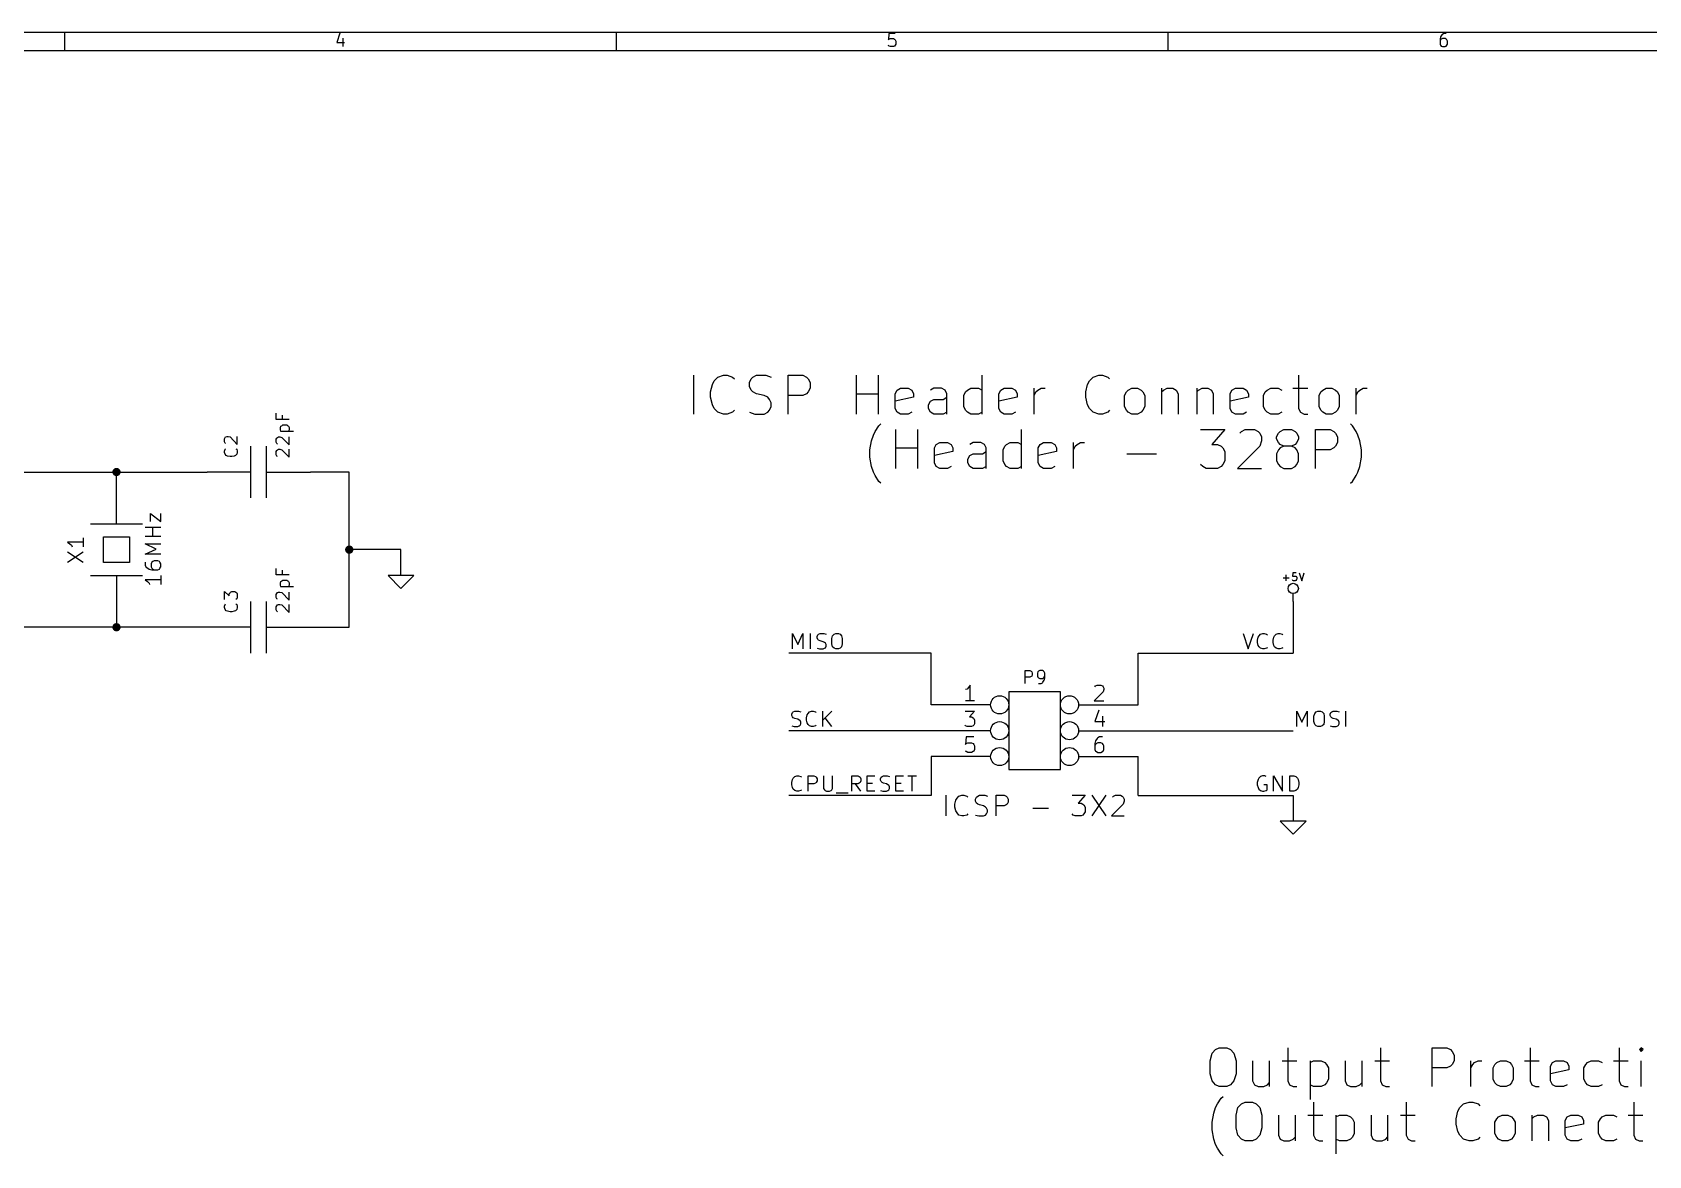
# Model space of a CAD drawing. Extents: x 4000 to 196000, y 4000 to 146000.
# Drawn here: x 66745 to 129245, y 102570 to 146000 of the extents above; entities that cross this region are included whole.
import ezdxf

# ---------------------------------------------------------------- set-up
doc = ezdxf.new("R2010")
doc.units = 0
doc.layers.add('BLACK', color=1, linetype='CONTINUOUS')

msp = doc.modelspace()

# ---------------------------------------------------------------- linework, layer by layer
at = {"layer": 'BLACK'}
for p, q in [((4000, 146000), (196000, 146000)), ((67990, 146000), (67990, 145300)), ((78630, 145970), (78520, 145610)), ((78750, 145780), (78750, 145450)), ((89320, 146000), (89320, 145300)), ((99870, 145950), (99850, 145710)), ((99850, 145710), (99870, 145730)), ((100110, 145950), (99870, 145950)), ((99870, 145730), (99920, 145760)), ((99920, 145760), (100040, 145760)), ((100040, 145760), (100080, 145730)), ((100080, 145730), (100110, 145710)), ((100110, 145710), (100130, 145660)), ((100130, 145660), (100130, 145540)), ((110650, 146000), (110650, 145300)), ((121200, 145830), (121180, 145730)), ((121180, 145730), (121180, 145540)), ((121200, 145710), (121180, 145660)), ((121250, 145900), (121200, 145830)), ((121220, 145730), (121200, 145710)), ((121270, 145760), (121220, 145730)), ((121270, 145920), (121250, 145900)), ((121320, 145950), (121270, 145920)), ((121370, 145760), (121270, 145760)), ((121410, 145950), (121320, 145950)), ((121410, 145730), (121370, 145760)), ((121440, 145710), (121410, 145730)), ((121460, 145660), (121440, 145710)), ((121460, 145540), (121460, 145660)), ((4700, 145300), (195300, 145300)), ((78520, 145610), (78820, 145610)), ((99870, 145470), (99850, 145500)), ((99920, 145450), (99870, 145470)), ((100040, 145450), (99920, 145450)), ((100080, 145470), (100040, 145450)), ((100110, 145500), (100080, 145470)), ((100130, 145540), (100110, 145500)), ((121180, 145540), (121200, 145500)), ((121200, 145500), (121220, 145470)), ((121220, 145470), (121270, 145450)), ((121270, 145450), (121370, 145450)), ((121370, 145450), (121410, 145470)), ((121410, 145470), (121440, 145500)), ((121440, 145500), (121460, 145540)), ((92330, 131240), (92330, 132740)), ((93040, 132390), (93110, 132530)), ((93110, 132530), (93250, 132670)), ((93250, 132670), (93470, 132740)), ((93470, 132740), (93610, 132740)), ((93610, 132740), (93820, 132670)), ((93820, 132670), (93890, 132600)), ((94470, 132460), (94540, 132600)), ((94540, 132600), (94610, 132670)), ((94610, 132670), (94750, 132740)), ((94750, 132740), (95110, 132740)), ((95110, 132740), (95320, 132670)), ((95970, 131240), (95970, 132740)), ((95970, 132740), (96540, 132740)), ((96540, 132740), (96680, 132670)), ((96680, 132670), (96750, 132600)), ((96750, 132600), (96820, 132460)), ((98610, 131240), (98610, 132740)), ((99460, 131240), (99460, 132740)), ((103470, 131240), (103470, 132740)), ((107550, 132390), (107620, 132530)), ((107620, 132530), (107760, 132670)), ((107760, 132670), (107980, 132740)), ((107980, 132740), (108120, 132740)), ((108120, 132740), (108330, 132670)), ((108330, 132670), (108400, 132600)), ((115710, 132740), (115710, 131460)), ((92970, 132100), (93040, 132390)), ((92970, 131890), (92970, 132100)), ((93040, 131600), (92970, 131890)), ((94470, 132310), (94470, 132460)), ((94540, 132170), (94470, 132310)), ((94610, 132100), (94540, 132170)), ((94750, 132030), (94610, 132100)), ((95040, 131960), (94750, 132030)), ((95180, 131890), (95040, 131960)), ((95250, 131810), (95180, 131890)), ((96540, 131960), (95970, 131960)), ((96680, 132030), (96540, 131960)), ((96750, 132100), (96680, 132030)), ((96820, 132240), (96750, 132100)), ((96820, 132460), (96820, 132240)), ((98610, 132030), (99460, 132030)), ((100110, 132030), (100180, 132170)), ((100110, 131460), (100110, 132030)), ((100820, 131890), (100110, 131740)), ((100180, 132170), (100320, 132240)), ((100320, 132240), (100610, 132240)), ((100610, 132240), (100750, 132170)), ((100750, 132170), (100820, 132030)), ((100820, 132030), (100820, 131890)), ((101610, 132240), (101470, 132170)), ((101900, 132240), (101610, 132240)), ((102040, 132170), (101900, 132240)), ((101970, 131810), (102110, 131890)), ((102110, 132030), (102040, 132170)), ((102110, 131240), (102110, 132030)), ((102760, 131960), (102830, 132100)), ((102760, 131530), (102760, 131960)), ((102830, 132100), (102900, 132170)), ((102900, 132170), (103040, 132240)), ((103040, 132240), (103330, 132240)), ((103330, 132240), (103470, 132170)), ((104120, 132030), (104190, 132170)), ((104120, 131460), (104120, 132030)), ((104830, 131890), (104120, 131740)), ((104190, 132170), (104330, 132240)), ((104330, 132240), (104620, 132240)), ((104620, 132240), (104760, 132170)), ((104760, 132170), (104830, 132030)), ((104830, 132030), (104830, 131890)), ((105480, 131240), (105480, 132240)), ((105480, 131960), (105550, 132100)), ((105550, 132100), (105620, 132170)), ((105620, 132170), (105760, 132240)), ((105760, 132240), (105910, 132240)), ((107480, 132100), (107550, 132390)), ((107480, 131890), (107480, 132100)), ((107550, 131600), (107480, 131890)), ((108980, 131960), (109050, 132100)), ((108980, 131530), (108980, 131960)), ((109050, 132100), (109120, 132170)), ((109120, 132170), (109260, 132240)), ((109260, 132240), (109480, 132240)), ((109480, 132240), (109620, 132170)), ((109620, 132170), (109690, 132100)), ((109690, 132100), (109760, 131960)), ((109760, 131960), (109760, 131530)), ((110410, 132240), (110410, 131240)), ((110410, 132100), (110480, 132170)), ((110480, 132170), (110620, 132240)), ((110620, 132240), (110840, 132240)), ((110840, 132240), (110980, 132170)), ((110980, 132170), (111050, 132030)), ((111050, 132030), (111050, 131240)), ((111770, 132240), (111770, 131240)), ((111770, 132100), (111840, 132170)), ((111840, 132170), (111980, 132240)), ((111980, 132240), (112200, 132240)), ((112200, 132240), (112340, 132170)), ((112340, 132170), (112410, 132030)), ((112410, 132030), (112410, 131240)), ((113060, 132030), (113130, 132170)), ((113060, 131460), (113060, 132030)), ((113770, 131890), (113060, 131740)), ((113130, 132170), (113270, 132240)), ((113270, 132240), (113560, 132240)), ((113560, 132240), (113700, 132170)), ((113700, 132170), (113770, 132030)), ((113770, 132030), (113770, 131890)), ((114350, 131960), (114420, 132100)), ((114350, 131530), (114350, 131960)), ((114420, 132100), (114490, 132170)), ((114490, 132170), (114630, 132240)), ((114630, 132240), (114920, 132240)), ((114920, 132240), (115060, 132170)), ((115490, 132240), (116060, 132240)), ((116500, 131960), (116570, 132100)), ((116500, 131530), (116500, 131960)), ((116570, 132100), (116640, 132170)), ((116640, 132170), (116780, 132240)), ((116780, 132240), (117000, 132240)), ((117000, 132240), (117140, 132170)), ((117140, 132170), (117210, 132100)), ((117210, 132100), (117280, 131960)), ((117280, 131960), (117280, 131530)), ((117930, 131240), (117930, 132240)), ((117930, 131960), (118000, 132100)), ((118000, 132100), (118070, 132170)), ((118070, 132170), (118210, 132240)), ((118210, 132240), (118360, 132240)), ((76170, 131030), (76170, 131270)), ((93110, 131460), (93040, 131600)), ((93250, 131310), (93110, 131460)), ((93470, 131240), (93250, 131310)), ((93820, 131310), (93610, 131240)), ((93890, 131390), (93820, 131310)), ((94470, 131310), (94680, 131240)), ((95040, 131240), (95180, 131310)), ((95180, 131310), (95250, 131390)), ((95320, 131670), (95250, 131810)), ((95250, 131390), (95320, 131530)), ((95320, 131530), (95320, 131670)), ((100180, 131310), (100110, 131460)), ((100320, 131240), (100180, 131310)), ((100750, 131310), (100610, 131240)), ((101400, 131600), (101470, 131740)), ((101400, 131460), (101400, 131600)), ((101470, 131310), (101400, 131460)), ((101470, 131740), (101610, 131810)), ((101610, 131240), (101470, 131310)), ((101610, 131810), (101970, 131810)), ((102110, 131310), (101970, 131240)), ((102830, 131390), (102760, 131530)), ((102900, 131310), (102830, 131390)), ((103040, 131240), (102900, 131310)), ((103470, 131310), (103330, 131240)), ((104190, 131310), (104120, 131460)), ((104330, 131240), (104190, 131310)), ((104760, 131310), (104620, 131240)), ((107620, 131460), (107550, 131600)), ((107760, 131310), (107620, 131460)), ((107980, 131240), (107760, 131310)), ((108330, 131310), (108120, 131240)), ((108400, 131390), (108330, 131310)), ((109050, 131390), (108980, 131530)), ((109120, 131310), (109050, 131390)), ((109260, 131240), (109120, 131310)), ((109620, 131310), (109480, 131240)), ((109690, 131390), (109620, 131310)), ((109760, 131530), (109690, 131390)), ((113130, 131310), (113060, 131460)), ((113270, 131240), (113130, 131310)), ((113700, 131310), (113560, 131240)), ((114420, 131390), (114350, 131530)), ((114490, 131310), (114420, 131390)), ((114630, 131240), (114490, 131310)), ((115060, 131310), (114920, 131240)), ((115710, 131460), (115780, 131310)), ((115780, 131310), (115920, 131240)), ((116570, 131390), (116500, 131530)), ((116640, 131310), (116570, 131390)), ((116780, 131240), (116640, 131310)), ((117140, 131310), (117000, 131240)), ((117210, 131390), (117140, 131310)), ((117280, 131530), (117210, 131390)), ((76670, 131030), (76170, 131030)), ((76340, 130720), (76360, 130770)), ((76340, 130630), (76340, 130720)), ((76360, 130580), (76340, 130630)), ((76360, 130770), (76390, 130790)), ((76390, 130790), (76430, 130820)), ((76410, 131200), (76410, 131030)), ((76430, 130820), (76580, 130820)), ((76580, 130820), (76620, 130790)), ((76620, 130790), (76650, 130770)), ((76650, 130770), (76670, 130720)), ((76670, 130630), (76650, 130580)), ((76670, 130720), (76670, 130630)), ((93610, 131240), (93470, 131240)), ((94680, 131240), (95040, 131240)), ((99340, 130570), (99480, 130790)), ((99480, 130790), (99560, 130860)), ((100130, 129140), (100130, 130640)), ((100610, 131240), (100320, 131240)), ((100980, 129140), (100980, 130640)), ((101970, 131240), (101610, 131240)), ((103330, 131240), (103040, 131240)), ((104620, 131240), (104330, 131240)), ((104990, 129140), (104990, 130640)), ((108120, 131240), (107980, 131240)), ((109480, 131240), (109260, 131240)), ((111920, 130640), (112850, 130640)), ((112850, 130640), (112350, 130070)), ((113560, 131240), (113270, 131240)), ((113500, 130570), (113640, 130640)), ((113640, 130640), (114000, 130640)), ((114000, 130640), (114140, 130570)), ((114920, 131240), (114630, 131240)), ((115000, 130570), (115140, 130640)), ((115140, 130640), (115430, 130640)), ((115430, 130640), (115570, 130570)), ((115920, 131240), (116060, 131240)), ((116360, 129140), (116360, 130640)), ((116360, 130640), (116930, 130640)), ((117000, 131240), (116780, 131240)), ((116930, 130640), (117070, 130570)), ((117790, 130790), (117710, 130860)), ((117930, 130570), (117790, 130790)), ((74170, 130290), (74200, 130330)), ((74170, 130170), (74170, 130290)), ((74200, 130120), (74170, 130170)), ((74200, 130330), (74220, 130360)), ((74220, 130100), (74200, 130120)), ((74220, 130360), (74270, 130380)), ((74270, 130380), (74320, 130380)), ((74320, 130380), (74390, 130360)), ((74390, 130360), (74670, 130070)), ((74670, 130070), (74670, 130380)), ((75200, 128000), (75200, 130000)), ((75800, 128000), (75800, 130000)), ((76170, 130270), (76200, 130310)), ((76170, 130150), (76170, 130270)), ((76200, 130100), (76170, 130150)), ((76200, 130310), (76220, 130340)), ((76220, 130080), (76200, 130100)), ((76220, 130340), (76270, 130360)), ((76270, 130360), (76320, 130360)), ((76320, 130360), (76390, 130340)), ((76340, 130580), (76840, 130580)), ((76390, 130340), (76670, 130050)), ((76670, 130050), (76670, 130360)), ((99130, 129860), (99200, 130210)), ((99200, 130210), (99270, 130430)), ((99270, 130430), (99340, 130570)), ((101630, 129930), (101700, 130070)), ((101700, 130070), (101840, 130140)), ((101840, 130140), (102130, 130140)), ((102130, 130140), (102270, 130070)), ((102270, 130070), (102340, 129930)), ((103130, 130140), (102990, 130070)), ((103420, 130140), (103130, 130140)), ((103560, 130070), (103420, 130140)), ((103630, 129930), (103560, 130070)), ((104280, 129860), (104350, 130000)), ((104350, 130000), (104420, 130070)), ((104420, 130070), (104560, 130140)), ((104560, 130140), (104850, 130140)), ((104850, 130140), (104990, 130070)), ((105640, 129930), (105710, 130070)), ((105710, 130070), (105850, 130140)), ((105850, 130140), (106140, 130140)), ((106140, 130140), (106280, 130070)), ((106280, 130070), (106350, 129930)), ((107000, 129140), (107000, 130140)), ((107000, 129860), (107070, 130000)), ((107070, 130000), (107140, 130070)), ((107140, 130070), (107280, 130140)), ((107280, 130140), (107430, 130140)), ((112350, 130070), (112570, 130070)), ((112570, 130070), (112710, 130000)), ((112710, 130000), (112780, 129930)), ((114210, 130000), (113350, 129140)), ((113430, 130500), (113500, 130570)), ((114140, 130570), (114210, 130500)), ((114210, 130500), (114280, 130360)), ((114280, 130210), (114210, 130000)), ((114280, 130360), (114280, 130210)), ((114860, 130360), (114930, 130500)), ((114860, 130290), (114860, 130360)), ((114930, 130140), (114860, 130290)), ((114930, 130500), (115000, 130570)), ((115000, 130070), (114930, 130140)), ((115140, 130000), (115000, 130070)), ((115140, 130000), (115000, 129930)), ((115430, 130000), (115140, 130000)), ((115570, 130070), (115430, 130000)), ((115570, 129930), (115430, 130000)), ((115570, 130570), (115640, 130500)), ((115640, 130140), (115570, 130070)), ((115640, 130500), (115710, 130360)), ((115710, 130290), (115640, 130140)), ((115710, 130360), (115710, 130290)), ((117070, 130570), (117140, 130500)), ((117140, 130000), (117070, 129930)), ((117140, 130500), (117210, 130360)), ((117210, 130140), (117140, 130000)), ((117210, 130360), (117210, 130140)), ((118000, 130430), (117930, 130570)), ((118070, 130210), (118000, 130430)), ((118140, 129860), (118070, 130210)), ((74170, 129810), (74200, 129880)), ((74170, 129760), (74170, 129810)), ((74200, 129690), (74170, 129760)), ((74200, 129880), (74220, 129900)), ((74240, 129640), (74200, 129690)), ((74290, 129620), (74240, 129640)), ((74390, 129600), (74290, 129620)), ((74460, 129600), (74390, 129600)), ((74550, 129620), (74460, 129600)), ((74600, 129640), (74550, 129620)), ((74650, 129690), (74600, 129640)), ((74620, 129900), (74650, 129880)), ((74650, 129880), (74670, 129810)), ((74670, 129760), (74650, 129690)), ((74670, 129810), (74670, 129760)), ((76170, 129790), (76200, 129830)), ((76170, 129670), (76170, 129790)), ((76200, 129620), (76170, 129670)), ((76200, 129830), (76220, 129860)), ((76220, 129600), (76200, 129620)), ((76220, 129860), (76270, 129880)), ((76270, 129880), (76320, 129880)), ((76320, 129880), (76390, 129860)), ((76390, 129860), (76670, 129570)), ((76670, 129570), (76670, 129880)), ((99130, 129570), (99130, 129860)), ((99200, 129210), (99130, 129570)), ((100130, 129930), (100980, 129930)), ((101630, 129360), (101630, 129930)), ((102340, 129790), (101630, 129640)), ((102340, 129930), (102340, 129790)), ((102920, 129500), (102990, 129640)), ((102920, 129360), (102920, 129500)), ((102990, 129640), (103130, 129710)), ((103130, 129710), (103490, 129710)), ((103490, 129710), (103630, 129790)), ((103630, 129140), (103630, 129930)), ((104280, 129430), (104280, 129860)), ((104350, 129290), (104280, 129430)), ((105640, 129360), (105640, 129930)), ((106350, 129790), (105640, 129640)), ((106350, 129930), (106350, 129790)), ((109070, 129710), (110210, 129710)), ((112780, 129930), (112850, 129790)), ((112850, 129430), (112780, 129290)), ((112850, 129790), (112850, 129430)), ((114930, 129860), (114860, 129710)), ((114860, 129710), (114860, 129430)), ((114860, 129430), (114930, 129290)), ((115000, 129930), (114930, 129860)), ((115640, 129860), (115570, 129930)), ((115710, 129710), (115640, 129860)), ((115640, 129290), (115710, 129430)), ((115710, 129430), (115710, 129710)), ((116930, 129860), (116360, 129860)), ((117070, 129930), (116930, 129860)), ((118070, 129210), (118140, 129570)), ((118140, 129570), (118140, 129860)), ((65500, 129000), (73500, 129000)), ((70000, 127000), (70000, 129000)), ((75200, 129000), (73500, 129000)), ((75800, 129000), (77500, 129000)), ((79000, 129000), (77500, 129000)), ((79000, 123000), (79000, 129000)), ((99270, 129000), (99200, 129210)), ((99340, 128860), (99270, 129000)), ((99480, 128640), (99340, 128860)), ((101700, 129210), (101630, 129360)), ((101840, 129140), (101700, 129210)), ((102130, 129140), (101840, 129140)), ((102270, 129210), (102130, 129140)), ((102990, 129210), (102920, 129360)), ((103130, 129140), (102990, 129210)), ((103490, 129140), (103130, 129140)), ((103630, 129210), (103490, 129140)), ((104420, 129210), (104350, 129290)), ((104560, 129140), (104420, 129210)), ((104850, 129140), (104560, 129140)), ((104990, 129210), (104850, 129140)), ((105710, 129210), (105640, 129360)), ((105850, 129140), (105710, 129210)), ((106140, 129140), (105850, 129140)), ((106280, 129210), (106140, 129140)), ((112000, 129210), (111920, 129290)), ((112140, 129140), (112000, 129210)), ((112570, 129140), (112140, 129140)), ((112710, 129210), (112570, 129140)), ((112780, 129290), (112710, 129210)), ((113350, 129140), (114280, 129140)), ((114930, 129290), (115000, 129210)), ((115000, 129210), (115140, 129140)), ((115140, 129140), (115430, 129140)), ((115430, 129140), (115570, 129210)), ((115570, 129210), (115640, 129290)), ((117790, 128640), (117930, 128860)), ((117930, 128860), (118000, 129000)), ((118000, 129000), (118070, 129210)), ((99560, 128570), (99480, 128640)), ((117710, 128570), (117790, 128640)), ((69000, 127000), (71000, 127000)), ((71310, 127090), (71310, 127400)), ((71310, 127400), (71710, 127090)), ((71710, 127090), (71710, 127400)), ((68710, 126290), (68110, 126290)), ((68110, 126290), (68200, 126230)), ((68710, 126460), (68710, 126110)), ((69500, 125500), (69500, 126500)), ((69500, 126500), (70500, 126500)), ((70500, 126500), (70500, 125500)), ((71710, 126860), (71110, 126860)), ((71710, 126510), (71110, 126510)), ((71400, 126510), (71400, 126860)), ((68110, 125520), (68710, 125920)), ((68110, 125920), (68710, 125520)), ((68200, 126230), (68260, 126170)), ((68260, 126170), (68280, 126110)), ((71540, 126020), (71110, 126220)), ((71110, 126220), (71710, 126220)), ((71110, 125820), (71540, 126020)), ((71710, 125820), (71110, 125820)), ((81000, 126000), (79000, 126000)), ((81000, 125000), (81000, 126000)), ((69000, 125000), (71000, 125000)), ((70500, 125500), (69500, 125500)), ((70000, 125000), (70000, 123000)), ((71110, 125510), (71110, 125400)), ((71110, 125400), (71140, 125340)), ((71140, 125340), (71170, 125310)), ((71170, 125310), (71260, 125250)), ((71260, 125250), (71370, 125220)), ((71370, 125510), (71340, 125450)), ((71340, 125450), (71340, 125340)), ((71340, 125340), (71370, 125280)), ((71400, 125540), (71370, 125510)), ((71370, 125280), (71400, 125250)), ((71370, 125220), (71600, 125220)), ((71460, 125570), (71400, 125540)), ((71400, 125250), (71460, 125220)), ((71600, 125570), (71460, 125570)), ((71660, 125540), (71600, 125570)), ((71600, 125220), (71660, 125250)), ((71680, 125510), (71660, 125540)), ((71660, 125250), (71680, 125280)), ((71710, 125450), (71680, 125510)), ((71680, 125280), (71710, 125340)), ((71710, 125340), (71710, 125450)), ((71710, 125000), (71710, 124650)), ((76170, 125030), (76170, 125270)), ((76670, 125030), (76170, 125030)), ((76410, 125200), (76410, 125030)), ((80500, 125000), (81000, 124500)), ((81500, 125000), (80500, 125000)), ((81000, 124500), (81500, 125000)), ((115230, 124800), (115230, 125030)), ((115480, 125100), (115470, 124960)), ((115620, 125100), (115480, 125100)), ((115730, 125100), (115830, 124800)), ((115830, 124800), (115930, 125100)), ((71710, 124830), (71110, 124830)), ((71110, 124830), (71200, 124770)), ((71200, 124770), (71260, 124710)), ((71260, 124710), (71280, 124650)), ((74170, 124070), (74170, 124380)), ((74170, 124380), (74360, 124210)), ((74410, 124360), (74460, 124380)), ((74460, 124380), (74580, 124380)), ((74580, 124380), (74620, 124360)), ((76340, 124720), (76360, 124770)), ((76340, 124630), (76340, 124720)), ((76360, 124580), (76340, 124630)), ((76340, 124580), (76840, 124580)), ((76360, 124770), (76390, 124790)), ((76390, 124790), (76430, 124820)), ((76430, 124820), (76580, 124820)), ((76580, 124820), (76620, 124790)), ((76620, 124790), (76650, 124770)), ((76650, 124770), (76670, 124720)), ((76670, 124630), (76650, 124580)), ((76670, 124720), (76670, 124630)), ((115110, 124910), (115340, 124910)), ((115470, 124960), (115480, 124970)), ((115480, 124810), (115470, 124830)), ((115480, 124970), (115510, 124980)), ((115510, 124800), (115480, 124810)), ((115510, 124980), (115580, 124980)), ((115580, 124800), (115510, 124800)), ((115580, 124980), (115610, 124970)), ((115610, 124810), (115580, 124800)), ((115610, 124970), (115620, 124960)), ((115620, 124830), (115610, 124810)), ((115620, 124960), (115640, 124930)), ((115640, 124860), (115620, 124830)), ((115640, 124930), (115640, 124860)), ((74170, 123810), (74200, 123880)), ((74170, 123760), (74170, 123810)), ((74200, 123690), (74170, 123760)), ((74200, 123880), (74220, 123900)), ((74360, 124290), (74390, 124330)), ((74360, 124210), (74360, 124290)), ((74390, 124330), (74410, 124360)), ((74620, 124360), (74650, 124330)), ((74650, 124100), (74620, 124070)), ((74620, 123900), (74650, 123880)), ((74650, 124330), (74670, 124290)), ((74670, 124140), (74650, 124100)), ((74650, 123880), (74670, 123810)), ((74670, 123760), (74650, 123690)), ((74670, 124290), (74670, 124140)), ((74670, 123810), (74670, 123760)), ((75200, 122000), (75200, 124000)), ((75800, 122000), (75800, 124000)), ((76170, 124270), (76200, 124310)), ((76170, 124150), (76170, 124270)), ((76200, 124100), (76170, 124150)), ((76170, 123790), (76200, 123830)), ((76170, 123670), (76170, 123790)), ((76200, 124310), (76220, 124340)), ((76220, 124080), (76200, 124100)), ((76200, 123830), (76220, 123860)), ((76220, 124340), (76270, 124360)), ((76220, 123860), (76270, 123880)), ((76270, 124360), (76320, 124360)), ((76270, 123880), (76320, 123880)), ((76320, 124360), (76390, 124340)), ((76320, 123880), (76390, 123860)), ((76390, 124340), (76670, 124050)), ((76390, 123860), (76670, 123570)), ((76670, 124050), (76670, 124360)), ((76670, 123570), (76670, 123880)), ((115500, 124000), (115500, 124300)), ((115500, 124000), (115500, 122000)), ((74240, 123640), (74200, 123690)), ((74290, 123620), (74240, 123640)), ((74390, 123600), (74290, 123620)), ((74460, 123600), (74390, 123600)), ((74550, 123620), (74460, 123600)), ((74600, 123640), (74550, 123620)), ((74650, 123690), (74600, 123640)), ((76200, 123620), (76170, 123670)), ((76220, 123600), (76200, 123620)), ((73500, 123000), (65500, 123000)), ((75200, 123000), (73500, 123000)), ((75800, 123000), (77500, 123000)), ((77500, 123000), (79000, 123000)), ((96140, 122160), (96140, 122760)), ((96140, 122760), (96340, 122330)), ((96340, 122330), (96540, 122760)), ((96540, 122760), (96540, 122160)), ((96830, 122160), (96830, 122760)), ((97090, 122640), (97120, 122700)), ((97090, 122590), (97090, 122640)), ((97120, 122530), (97090, 122590)), ((97120, 122700), (97150, 122730)), ((97150, 122500), (97120, 122530)), ((97150, 122730), (97210, 122760)), ((97210, 122470), (97150, 122500)), ((97210, 122760), (97350, 122760)), ((97350, 122760), (97440, 122730)), ((97660, 122560), (97690, 122670)), ((97660, 122360), (97660, 122560)), ((97690, 122670), (97750, 122730)), ((97750, 122730), (97810, 122760)), ((97810, 122760), (97920, 122760)), ((97920, 122760), (97980, 122730)), ((97980, 122730), (98040, 122670)), ((98040, 122670), (98060, 122560)), ((98060, 122560), (98060, 122360)), ((113560, 122760), (113760, 122160)), ((113760, 122160), (113960, 122760)), ((114120, 122500), (114150, 122610)), ((114120, 122410), (114120, 122500)), ((114150, 122610), (114180, 122670)), ((114180, 122670), (114240, 122730)), ((114240, 122730), (114320, 122760)), ((114320, 122760), (114380, 122760)), ((114380, 122760), (114470, 122730)), ((114470, 122730), (114500, 122700)), ((114720, 122500), (114750, 122610)), ((114720, 122410), (114720, 122500)), ((114750, 122610), (114780, 122670)), ((114780, 122670), (114840, 122730)), ((114840, 122730), (114920, 122760)), ((114920, 122760), (114980, 122760)), ((114980, 122760), (115070, 122730)), ((115070, 122730), (115100, 122700)), ((101500, 122000), (96000, 122000)), ((97090, 122190), (97180, 122160)), ((97180, 122160), (97320, 122160)), ((97320, 122440), (97210, 122470)), ((97380, 122410), (97320, 122440)), ((97320, 122160), (97380, 122190)), ((97410, 122390), (97380, 122410)), ((97380, 122190), (97410, 122210)), ((97440, 122330), (97410, 122390)), ((97410, 122210), (97440, 122270)), ((97440, 122270), (97440, 122330)), ((97690, 122240), (97660, 122360)), ((97750, 122190), (97690, 122240)), ((97810, 122160), (97750, 122190)), ((97920, 122160), (97810, 122160)), ((97980, 122190), (97920, 122160)), ((98040, 122240), (97980, 122190)), ((98060, 122360), (98040, 122240)), ((101500, 120000), (101500, 122000)), ((109500, 120000), (109500, 122000)), ((109500, 122000), (115500, 122000)), ((114150, 122300), (114120, 122410)), ((114180, 122240), (114150, 122300)), ((114240, 122190), (114180, 122240)), ((114320, 122160), (114240, 122190)), ((114380, 122160), (114320, 122160)), ((114470, 122190), (114380, 122160)), ((114500, 122210), (114470, 122190)), ((114750, 122300), (114720, 122410)), ((114780, 122240), (114750, 122300)), ((114840, 122190), (114780, 122240)), ((114920, 122160), (114840, 122190)), ((114980, 122160), (114920, 122160)), ((115070, 122190), (114980, 122160)), ((115100, 122210), (115070, 122190)), ((105130, 120830), (105130, 121330)), ((105130, 121330), (105320, 121330)), ((105320, 121330), (105370, 121300)), ((105370, 121300), (105390, 121280)), ((105390, 121280), (105410, 121230)), ((105630, 121280), (105610, 121230)), ((105650, 121300), (105630, 121280)), ((105700, 121330), (105650, 121300)), ((105800, 121330), (105700, 121330)), ((105840, 121300), (105800, 121330)), ((105870, 121280), (105840, 121300)), ((105890, 121230), (105870, 121280)), ((102950, 120670), (102890, 120610)), ((103010, 120760), (102950, 120670)), ((103010, 120160), (103010, 120760)), ((105320, 121070), (105130, 121070)), ((105370, 121090), (105320, 121070)), ((105390, 121110), (105370, 121090)), ((105410, 121160), (105390, 121110)), ((105410, 121230), (105410, 121160)), ((105610, 121230), (105610, 121110)), ((105610, 121110), (105630, 121070)), ((105630, 121070), (105650, 121040)), ((105650, 121040), (105700, 121020)), ((105650, 120830), (105750, 120830)), ((105700, 121020), (105800, 121020)), ((105750, 120830), (105800, 120850)), ((105800, 121020), (105840, 121040)), ((105800, 120850), (105820, 120880)), ((105820, 120880), (105870, 120950)), ((105840, 121040), (105870, 121070)), ((105870, 121070), (105890, 121110)), ((105870, 120950), (105890, 121040)), ((105890, 121040), (105890, 121230)), ((107830, 120700), (107860, 120730)), ((107860, 120730), (107920, 120760)), ((107920, 120760), (108060, 120760)), ((108060, 120760), (108120, 120730)), ((108120, 120730), (108150, 120700)), ((108150, 120700), (108180, 120640)), ((108180, 120640), (108180, 120590)), ((103800, 120000), (101500, 120000)), ((102890, 120610), (102830, 120590)), ((103180, 120160), (102830, 120160)), ((104500, 120500), (104500, 117500)), ((106500, 120500), (104500, 120500)), ((106500, 117500), (106500, 120500)), ((107200, 120000), (109500, 120000)), ((108150, 120500), (107810, 120160)), ((107810, 120160), (108180, 120160)), ((108180, 120590), (108150, 120500)), ((96110, 119640), (96140, 119700)), ((96110, 119590), (96110, 119640)), ((96140, 119530), (96110, 119590)), ((96140, 119700), (96170, 119730)), ((96170, 119500), (96140, 119530)), ((96170, 119730), (96230, 119760)), ((96230, 119470), (96170, 119500)), ((96230, 119760), (96370, 119760)), ((96340, 119440), (96230, 119470)), ((96400, 119410), (96340, 119440)), ((96370, 119760), (96460, 119730)), ((96430, 119390), (96400, 119410)), ((96460, 119330), (96430, 119390)), ((96680, 119500), (96710, 119610)), ((96680, 119410), (96680, 119500)), ((96710, 119300), (96680, 119410)), ((96710, 119610), (96740, 119670)), ((96740, 119670), (96800, 119730)), ((96800, 119730), (96880, 119760)), ((96880, 119760), (96940, 119760)), ((96940, 119760), (97030, 119730)), ((97030, 119730), (97060, 119700)), ((97310, 119160), (97310, 119760)), ((97660, 119760), (97310, 119410)), ((97660, 119160), (97400, 119500)), ((102810, 119760), (103180, 119760)), ((103180, 119760), (102980, 119530)), ((102980, 119530), (103060, 119530)), ((103060, 119530), (103120, 119500)), ((103120, 119500), (103150, 119470)), ((103150, 119470), (103180, 119410)), ((103180, 119410), (103180, 119270)), ((107980, 119790), (107830, 119360)), ((108120, 119560), (108120, 119160)), ((115640, 119160), (115640, 119760)), ((115640, 119760), (115840, 119330)), ((115840, 119330), (116040, 119760)), ((116040, 119760), (116040, 119160)), ((116300, 119560), (116330, 119670)), ((116300, 119360), (116300, 119560)), ((116330, 119670), (116390, 119730)), ((116390, 119730), (116450, 119760)), ((116450, 119760), (116560, 119760)), ((116560, 119760), (116620, 119730)), ((116620, 119730), (116680, 119670)), ((116680, 119670), (116700, 119560)), ((116700, 119560), (116700, 119360)), ((116930, 119640), (116960, 119700)), ((116930, 119590), (116930, 119640)), ((116960, 119530), (116930, 119590)), ((116960, 119700), (116990, 119730)), ((116990, 119500), (116960, 119530)), ((116990, 119730), (117050, 119760)), ((117050, 119470), (116990, 119500)), ((117050, 119760), (117190, 119760)), ((117160, 119440), (117050, 119470)), ((117220, 119410), (117160, 119440)), ((117190, 119760), (117280, 119730)), ((117250, 119390), (117220, 119410)), ((117280, 119330), (117250, 119390)), ((117530, 119160), (117530, 119760)), ((101500, 119000), (96000, 119000)), ((96110, 119190), (96200, 119160)), ((96200, 119160), (96340, 119160)), ((96340, 119160), (96400, 119190)), ((96400, 119190), (96430, 119210)), ((96430, 119210), (96460, 119270)), ((96460, 119270), (96460, 119330)), ((96740, 119240), (96710, 119300)), ((96800, 119190), (96740, 119240)), ((96880, 119160), (96800, 119190)), ((96940, 119160), (96880, 119160)), ((97030, 119190), (96940, 119160)), ((97060, 119210), (97030, 119190)), ((103800, 119000), (101500, 119000)), ((102830, 119190), (102810, 119210)), ((102890, 119160), (102830, 119190)), ((102860, 118760), (102830, 118470)), ((103150, 118760), (102860, 118760)), ((103060, 119160), (102890, 119160)), ((103120, 119190), (103060, 119160)), ((103150, 119210), (103120, 119190)), ((103180, 119270), (103150, 119210)), ((107200, 119000), (109500, 119000)), ((107830, 119360), (108210, 119360)), ((108010, 118760), (107950, 118730)), ((108120, 118760), (108010, 118760)), ((109500, 119000), (115500, 119000)), ((116330, 119240), (116300, 119360)), ((116390, 119190), (116330, 119240)), ((116450, 119160), (116390, 119190)), ((116560, 119160), (116450, 119160)), ((116620, 119190), (116560, 119160)), ((116680, 119240), (116620, 119190)), ((116700, 119360), (116680, 119240)), ((116930, 119190), (117020, 119160)), ((117020, 119160), (117160, 119160)), ((117160, 119160), (117220, 119190)), ((117220, 119190), (117250, 119210)), ((117250, 119210), (117280, 119270)), ((117280, 119270), (117280, 119330)), ((102830, 118470), (102860, 118500)), ((102860, 118190), (102830, 118210)), ((102860, 118500), (102920, 118530)), ((102920, 118160), (102860, 118190)), ((102920, 118530), (103060, 118530)), ((103060, 118160), (102920, 118160)), ((103060, 118530), (103120, 118500)), ((103120, 118190), (103060, 118160)), ((103120, 118500), (103150, 118470)), ((103150, 118210), (103120, 118190)), ((103150, 118470), (103180, 118410)), ((103180, 118270), (103150, 118210)), ((103180, 118410), (103180, 118270)), ((107860, 118610), (107830, 118500)), ((107830, 118500), (107830, 118270)), ((107860, 118470), (107830, 118410)), ((107830, 118270), (107860, 118210)), ((107920, 118700), (107860, 118610)), ((107890, 118500), (107860, 118470)), ((107860, 118210), (107890, 118190)), ((107950, 118530), (107890, 118500)), ((107890, 118190), (107950, 118160)), ((107950, 118730), (107920, 118700)), ((108060, 118530), (107950, 118530)), ((107950, 118160), (108060, 118160)), ((108120, 118500), (108060, 118530)), ((108060, 118160), (108120, 118190)), ((108150, 118470), (108120, 118500)), ((108120, 118190), (108150, 118210)), ((108180, 118410), (108150, 118470)), ((108150, 118210), (108180, 118270)), ((108180, 118270), (108180, 118410)), ((101500, 118000), (101500, 116500)), ((103800, 118000), (101500, 118000)), ((104500, 117500), (106500, 117500)), ((107200, 118000), (109500, 118000)), ((109500, 116500), (109500, 118000)), ((96110, 117000), (96140, 117110)), ((96110, 116910), (96110, 117000)), ((96140, 116800), (96110, 116910)), ((96140, 117110), (96170, 117170)), ((96170, 117170), (96230, 117230)), ((96230, 117230), (96310, 117260)), ((96310, 117260), (96370, 117260)), ((96370, 117260), (96460, 117230)), ((96460, 117230), (96490, 117200)), ((96740, 116660), (96740, 117260)), ((96740, 117260), (96970, 117260)), ((96970, 116940), (96740, 116940)), ((96970, 117260), (97030, 117230)), ((97030, 116970), (96970, 116940)), ((97030, 117230), (97060, 117200)), ((97060, 117000), (97030, 116970)), ((97060, 117200), (97090, 117140)), ((97090, 117060), (97060, 117000)), ((97090, 117140), (97090, 117060)), ((97340, 117260), (97340, 116770)), ((97690, 116770), (97690, 117260)), ((98430, 116660), (98430, 117260)), ((98430, 117260), (98660, 117260)), ((98660, 116940), (98430, 116940)), ((98780, 116660), (98580, 116940)), ((98660, 117260), (98720, 117230)), ((98720, 116970), (98660, 116940)), ((98720, 117230), (98750, 117200)), ((98750, 117000), (98720, 116970)), ((98750, 117200), (98780, 117140)), ((98780, 117060), (98750, 117000)), ((98780, 117140), (98780, 117060)), ((99030, 116660), (99030, 117260)), ((99030, 117260), (99320, 117260)), ((99030, 116970), (99230, 116970)), ((99540, 117140), (99570, 117200)), ((99540, 117090), (99540, 117140)), ((99570, 117030), (99540, 117090)), ((99570, 117200), (99600, 117230)), ((99600, 117000), (99570, 117030)), ((99600, 117230), (99660, 117260)), ((99660, 116970), (99600, 117000)), ((99660, 117260), (99800, 117260)), ((99770, 116940), (99660, 116970)), ((99830, 116910), (99770, 116940)), ((99800, 117260), (99890, 117230)), ((99860, 116890), (99830, 116910)), ((99890, 116830), (99860, 116890)), ((100140, 116660), (100140, 117260)), ((100140, 117260), (100430, 117260)), ((100140, 116970), (100340, 116970)), ((100600, 117260), (100940, 117260)), ((100770, 116660), (100770, 117260)), ((114140, 117110), (114110, 117000)), ((114110, 117000), (114110, 116910)), ((114110, 116910), (114140, 116800)), ((114170, 117170), (114140, 117110)), ((114230, 117230), (114170, 117170)), ((114310, 117260), (114230, 117230)), ((114400, 117260), (114310, 117260)), ((114490, 116910), (114370, 116910)), ((114460, 117230), (114400, 117260)), ((114490, 116710), (114490, 116910)), ((114740, 116660), (114740, 117260)), ((114740, 117260), (115090, 116660)), ((115090, 116660), (115090, 117260)), ((115370, 116660), (115370, 117260)), ((115370, 117260), (115520, 117260)), ((115520, 117260), (115600, 117230)), ((115600, 117230), (115660, 117170)), ((115660, 117170), (115690, 117110)), ((115690, 117110), (115720, 117000)), ((115720, 116910), (115690, 116800)), ((115720, 117000), (115720, 116910)), ((101500, 116500), (96000, 116500)), ((96170, 116740), (96140, 116800)), ((96230, 116690), (96170, 116740)), ((96310, 116660), (96230, 116690)), ((96370, 116660), (96310, 116660)), ((96460, 116690), (96370, 116660)), ((96490, 116710), (96460, 116690)), ((97340, 116770), (97370, 116710)), ((97370, 116710), (97400, 116690)), ((97400, 116690), (97460, 116660)), ((97460, 116660), (97570, 116660)), ((97570, 116660), (97630, 116690)), ((97630, 116690), (97660, 116710)), ((97660, 116710), (97690, 116770)), ((97830, 116600), (98290, 116600)), ((99320, 116660), (99030, 116660)), ((99540, 116690), (99630, 116660)), ((99630, 116660), (99770, 116660)), ((99770, 116660), (99830, 116690)), ((99830, 116690), (99860, 116710)), ((99860, 116710), (99890, 116770)), ((99890, 116770), (99890, 116830)), ((100430, 116660), (100140, 116660)), ((102080, 115710), (102080, 116510)), ((102420, 116160), (102460, 116320)), ((102460, 116320), (102500, 116390)), ((102500, 116390), (102570, 116470)), ((102570, 116470), (102690, 116510)), ((102690, 116510), (102770, 116510)), ((102770, 116510), (102880, 116470)), ((102880, 116470), (102920, 116430)), ((103220, 116350), (103260, 116430)), ((103220, 116280), (103220, 116350)), ((103260, 116200), (103220, 116280)), ((103260, 116430), (103300, 116470)), ((103300, 116470), (103370, 116510)), ((103370, 116510), (103570, 116510)), ((103570, 116510), (103680, 116470)), ((104020, 115710), (104020, 116510)), ((104020, 116510), (104330, 116510)), ((104330, 116510), (104400, 116470)), ((104400, 116470), (104440, 116430)), ((104440, 116430), (104480, 116350)), ((104480, 116350), (104480, 116240)), ((106950, 116510), (107450, 116510)), ((107450, 116510), (107180, 116200)), ((107710, 116510), (108250, 115710)), ((108250, 116510), (107710, 115710)), ((108510, 116430), (108550, 116470)), ((108550, 116470), (108630, 116510)), ((108630, 116510), (108820, 116510)), ((108820, 116510), (108890, 116470)), ((108890, 116470), (108930, 116430)), ((108930, 116430), (108970, 116350)), ((108970, 116280), (108930, 116160)), ((108970, 116350), (108970, 116280)), ((109500, 116500), (115500, 116500)), ((114140, 116800), (114170, 116740)), ((114170, 116740), (114230, 116690)), ((114230, 116690), (114310, 116660)), ((114310, 116660), (114370, 116660)), ((114370, 116660), (114460, 116690)), ((114460, 116690), (114490, 116710)), ((115520, 116660), (115370, 116660)), ((115500, 116500), (115500, 115500)), ((115600, 116690), (115520, 116660)), ((115660, 116740), (115600, 116690)), ((115690, 116800), (115660, 116740)), ((102420, 116050), (102420, 116160)), ((102460, 115900), (102420, 116050)), ((102500, 115820), (102460, 115900)), ((102570, 115740), (102500, 115820)), ((102690, 115710), (102570, 115740)), ((102770, 115710), (102690, 115710)), ((102880, 115740), (102770, 115710)), ((102920, 115780), (102880, 115740)), ((103220, 115740), (103340, 115710)), ((103300, 116160), (103260, 116200)), ((103370, 116130), (103300, 116160)), ((103340, 115710), (103530, 115710)), ((103530, 116090), (103370, 116130)), ((103600, 116050), (103530, 116090)), ((103530, 115710), (103600, 115740)), ((103640, 116010), (103600, 116050)), ((103600, 115740), (103640, 115780)), ((103680, 115930), (103640, 116010)), ((103640, 115780), (103680, 115860)), ((103680, 115860), (103680, 115930)), ((104330, 116090), (104020, 116090)), ((104400, 116130), (104330, 116090)), ((104440, 116160), (104400, 116130)), ((104480, 116240), (104440, 116160)), ((105430, 116010), (106040, 116010)), ((106990, 115740), (106950, 115780)), ((107070, 115710), (106990, 115740)), ((107300, 115710), (107070, 115710)), ((107180, 116200), (107300, 116200)), ((107300, 116200), (107370, 116160)), ((107370, 115740), (107300, 115710)), ((107370, 116160), (107410, 116130)), ((107410, 115780), (107370, 115740)), ((107410, 116130), (107450, 116050)), ((107450, 115860), (107410, 115780)), ((107450, 116050), (107450, 115860)), ((108930, 116160), (108470, 115710)), ((108470, 115710), (108970, 115710)), ((115000, 115500), (115500, 115000)), ((116000, 115500), (115000, 115500)), ((115500, 115000), (116000, 115500)), ((112290, 106240), (112360, 106530)), ((112360, 106530), (112500, 106670)), ((112500, 106670), (112640, 106740)), ((112640, 106740), (112930, 106740)), ((112930, 106740), (113070, 106670)), ((113070, 106670), (113210, 106530)), ((113210, 106530), (113290, 106240)), ((115290, 106740), (115290, 105460)), ((118870, 106740), (118870, 105460)), ((120870, 105240), (120870, 106740)), ((120870, 106740), (121440, 106740)), ((121440, 106740), (121580, 106670)), ((121580, 106670), (121650, 106600)), ((121650, 106600), (121720, 106460)), ((121720, 106460), (121720, 106240)), ((124660, 106740), (124660, 105460)), ((128100, 106740), (128100, 105460)), ((128960, 106740), (128890, 106670)), ((128890, 106670), (128960, 106600)), ((129030, 106670), (128960, 106740)), ((128960, 106740), (128960, 106600)), ((128960, 106600), (129030, 106670)), ((112290, 105740), (112290, 106240)), ((112360, 105460), (112290, 105740)), ((113290, 105740), (113210, 105460)), ((113290, 106240), (113290, 105740)), ((113930, 106240), (113930, 105460)), ((114570, 106240), (114570, 105240)), ((115070, 106240), (115640, 106240)), ((116150, 106240), (116150, 104740)), ((116150, 106170), (116290, 106240)), ((116290, 106240), (116580, 106240)), ((116580, 106240), (116720, 106170)), ((116720, 106170), (116790, 106100)), ((116790, 106100), (116860, 105960)), ((116860, 105960), (116860, 105530)), ((117510, 106240), (117510, 105460)), ((118150, 106240), (118150, 105240)), ((118650, 106240), (119220, 106240)), ((121440, 105960), (120870, 105960)), ((121580, 106030), (121440, 105960)), ((121650, 106100), (121580, 106030)), ((121720, 106240), (121650, 106100)), ((122370, 105240), (122370, 106240)), ((122370, 105960), (122440, 106100)), ((122440, 106100), (122510, 106170)), ((122510, 106170), (122650, 106240)), ((122650, 106240), (122800, 106240)), ((123230, 105960), (123300, 106100)), ((123230, 105530), (123230, 105960)), ((123300, 106100), (123370, 106170)), ((123370, 106170), (123510, 106240)), ((123510, 106240), (123730, 106240)), ((123730, 106240), (123870, 106170)), ((123870, 106170), (123940, 106100)), ((123940, 106100), (124010, 105960)), ((124010, 105960), (124010, 105530)), ((124440, 106240), (125010, 106240)), ((125450, 106030), (125520, 106170)), ((125450, 105460), (125450, 106030)), ((126160, 105890), (125450, 105740)), ((125520, 106170), (125660, 106240)), ((125660, 106240), (125950, 106240)), ((125950, 106240), (126090, 106170)), ((126090, 106170), (126160, 106030)), ((126160, 106030), (126160, 105890)), ((126740, 105960), (126810, 106100)), ((126740, 105530), (126740, 105960)), ((126810, 106100), (126880, 106170)), ((126880, 106170), (127020, 106240)), ((127020, 106240), (127310, 106240)), ((127310, 106240), (127450, 106170)), ((127880, 106240), (128450, 106240)), ((128960, 105240), (128960, 106240)), ((112500, 105310), (112360, 105460)), ((112640, 105240), (112500, 105310)), ((112930, 105240), (112640, 105240)), ((113070, 105310), (112930, 105240)), ((113210, 105460), (113070, 105310)), ((113930, 105460), (114000, 105310)), ((114000, 105310), (114140, 105240)), ((114140, 105240), (114360, 105240)), ((114360, 105240), (114500, 105310)), ((114500, 105310), (114570, 105390)), ((115290, 105460), (115360, 105310)), ((115360, 105310), (115500, 105240)), ((115500, 105240), (115640, 105240)), ((116290, 105240), (116150, 105310)), ((116580, 105240), (116290, 105240)), ((116720, 105310), (116580, 105240)), ((116790, 105390), (116720, 105310)), ((116860, 105530), (116790, 105390)), ((117510, 105460), (117580, 105310)), ((117580, 105310), (117720, 105240)), ((117720, 105240), (117940, 105240)), ((117940, 105240), (118080, 105310)), ((118080, 105310), (118150, 105390)), ((118870, 105460), (118940, 105310)), ((118940, 105310), (119080, 105240)), ((119080, 105240), (119220, 105240)), ((123300, 105390), (123230, 105530)), ((123370, 105310), (123300, 105390)), ((123510, 105240), (123370, 105310)), ((123730, 105240), (123510, 105240)), ((123870, 105310), (123730, 105240)), ((123940, 105390), (123870, 105310)), ((124010, 105530), (123940, 105390)), ((124660, 105460), (124730, 105310)), ((124730, 105310), (124870, 105240)), ((124870, 105240), (125010, 105240)), ((125520, 105310), (125450, 105460)), ((125660, 105240), (125520, 105310)), ((125950, 105240), (125660, 105240)), ((126090, 105310), (125950, 105240)), ((126810, 105390), (126740, 105530)), ((126880, 105310), (126810, 105390)), ((127020, 105240), (126880, 105310)), ((127310, 105240), (127020, 105240)), ((127450, 105310), (127310, 105240)), ((128100, 105460), (128170, 105310)), ((128170, 105310), (128310, 105240)), ((128310, 105240), (128450, 105240)), ((112430, 104210), (112500, 104430)), ((112500, 104430), (112570, 104570)), ((112570, 104570), (112710, 104790)), ((112710, 104790), (112790, 104860)), ((113290, 104140), (113360, 104430)), ((113360, 104430), (113500, 104570)), ((113500, 104570), (113640, 104640)), ((113640, 104640), (113930, 104640)), ((113930, 104640), (114070, 104570)), ((114070, 104570), (114210, 104430)), ((114210, 104430), (114290, 104140)), ((116290, 104640), (116290, 103360)), ((119870, 104640), (119870, 103360)), ((121870, 104290), (121940, 104430)), ((121940, 104430), (122080, 104570)), ((122080, 104570), (122300, 104640)), ((122300, 104640), (122440, 104640)), ((122440, 104640), (122650, 104570)), ((122650, 104570), (122720, 104500)), ((128670, 104640), (128670, 103360)), ((112360, 103860), (112430, 104210)), ((112360, 103570), (112360, 103860)), ((113290, 103640), (113290, 104140)), ((114290, 104140), (114290, 103640)), ((114930, 104140), (114930, 103360)), ((115570, 104140), (115570, 103140)), ((116070, 104140), (116640, 104140)), ((117150, 104140), (117150, 102640)), ((117150, 104070), (117290, 104140)), ((117290, 104140), (117580, 104140)), ((117580, 104140), (117720, 104070)), ((117720, 104070), (117790, 104000)), ((117790, 104000), (117860, 103860)), ((117860, 103860), (117860, 103430)), ((118510, 104140), (118510, 103360)), ((119150, 104140), (119150, 103140)), ((119650, 104140), (120220, 104140)), ((121800, 104000), (121870, 104290)), ((121800, 103790), (121800, 104000)), ((121870, 103500), (121800, 103790)), ((123300, 103860), (123370, 104000)), ((123300, 103430), (123300, 103860)), ((123370, 104000), (123440, 104070)), ((123440, 104070), (123580, 104140)), ((123580, 104140), (123800, 104140)), ((123800, 104140), (123940, 104070)), ((123940, 104070), (124010, 104000)), ((124010, 104000), (124080, 103860)), ((124080, 103860), (124080, 103430)), ((124730, 104140), (124730, 103140)), ((124730, 104000), (124800, 104070)), ((124800, 104070), (124940, 104140)), ((124940, 104140), (125160, 104140)), ((125160, 104140), (125300, 104070)), ((125300, 104070), (125370, 103930)), ((125370, 103930), (125370, 103140)), ((126020, 103930), (126090, 104070)), ((126020, 103360), (126020, 103930)), ((126730, 103790), (126020, 103640)), ((126090, 104070), (126230, 104140)), ((126230, 104140), (126520, 104140)), ((126520, 104140), (126660, 104070)), ((126660, 104070), (126730, 103930)), ((126730, 103930), (126730, 103790)), ((127310, 103860), (127380, 104000)), ((127310, 103430), (127310, 103860)), ((127380, 104000), (127450, 104070)), ((127450, 104070), (127590, 104140)), ((127590, 104140), (127880, 104140)), ((127880, 104140), (128020, 104070)), ((128450, 104140), (129020, 104140)), ((112430, 103210), (112360, 103570)), ((112500, 103000), (112430, 103210)), ((113360, 103360), (113290, 103640)), ((113500, 103210), (113360, 103360)), ((113640, 103140), (113500, 103210)), ((113930, 103140), (113640, 103140)), ((114070, 103210), (113930, 103140)), ((114210, 103360), (114070, 103210)), ((114290, 103640), (114210, 103360)), ((114930, 103360), (115000, 103210)), ((115000, 103210), (115140, 103140)), ((115140, 103140), (115360, 103140)), ((115360, 103140), (115500, 103210)), ((115500, 103210), (115570, 103290)), ((116290, 103360), (116360, 103210)), ((116360, 103210), (116500, 103140)), ((116500, 103140), (116640, 103140)), ((117290, 103140), (117150, 103210)), ((117580, 103140), (117290, 103140)), ((117720, 103210), (117580, 103140)), ((117790, 103290), (117720, 103210)), ((117860, 103430), (117790, 103290)), ((118510, 103360), (118580, 103210)), ((118580, 103210), (118720, 103140)), ((118720, 103140), (118940, 103140)), ((118940, 103140), (119080, 103210)), ((119080, 103210), (119150, 103290)), ((119870, 103360), (119940, 103210)), ((119940, 103210), (120080, 103140)), ((120080, 103140), (120220, 103140)), ((121940, 103360), (121870, 103500)), ((122080, 103210), (121940, 103360)), ((122300, 103140), (122080, 103210)), ((122440, 103140), (122300, 103140)), ((122650, 103210), (122440, 103140)), ((122720, 103290), (122650, 103210)), ((123370, 103290), (123300, 103430)), ((123440, 103210), (123370, 103290)), ((123580, 103140), (123440, 103210)), ((123800, 103140), (123580, 103140)), ((123940, 103210), (123800, 103140)), ((124010, 103290), (123940, 103210)), ((124080, 103430), (124010, 103290)), ((126090, 103210), (126020, 103360)), ((126230, 103140), (126090, 103210)), ((126520, 103140), (126230, 103140)), ((126660, 103210), (126520, 103140)), ((127380, 103290), (127310, 103430)), ((127450, 103210), (127380, 103290)), ((127590, 103140), (127450, 103210)), ((127880, 103140), (127590, 103140)), ((128020, 103210), (127880, 103140)), ((128670, 103360), (128740, 103210)), ((128740, 103210), (128880, 103140)), ((128880, 103140), (129020, 103140)), ((112570, 102860), (112500, 103000)), ((112710, 102640), (112570, 102860)), ((112790, 102570), (112710, 102640))]:
    msp.add_line(p, q, dxfattribs=at)
at = {"layer": 'BLACK', "const_width": 160}
for points in [[(69920, 129000, 1), (70080, 129000, 1)], [(78920, 126000, 1), (79080, 126000, 1)], [(69920, 123000, 1), (70080, 123000, 1)]]:
    msp.add_lwpolyline(points, format="xyb", close=True, dxfattribs=at)
at = {"layer": 'BLACK'}
for centre, radius in [((115500, 124500), 200), ((104150, 120000), 350), ((106850, 120000), 350), ((104150, 119000), 350), ((106850, 119000), 350), ((104150, 118000), 350), ((106850, 118000), 350)]:
    msp.add_circle(centre, radius, dxfattribs=at)

doc.saveas('drawing.dxf')
